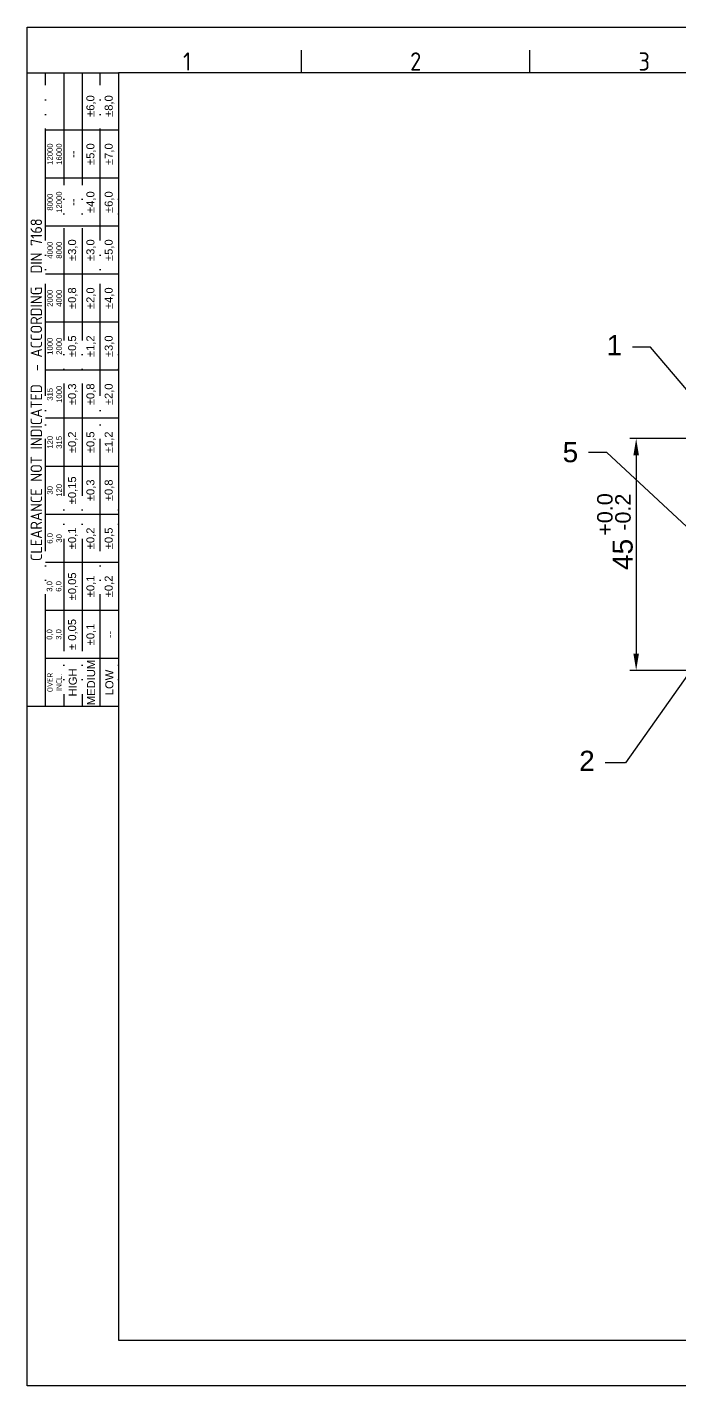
# Model space of a CAD drawing. Header units: millimetres. Extents: x 2626 to 2999, y 1108 to 1371.
# Drawn here: x 2625.9 to 2752.7, y 1107.7 to 1371.4 of the extents above; entities that cross this region are included whole.
import ezdxf
from ezdxf import colors
from ezdxf.entities.mleader import LeaderData, LeaderLine
from ezdxf.enums import TextEntityAlignment as Align
from ezdxf.math import Vec2, Vec3

# ---------------------------------------------------------------- set-up
doc = ezdxf.new("R2010")
doc.units = ezdxf.units.MM
doc.linetypes.add('ACAD_ISO05W100', pattern=[33, 24, -3, 0, -3, 0, -3])
doc.layers.add('AM_5', color=3, linetype='Continuous', lineweight=25)
doc.layers.add('AM_BOR', color=2, linetype='ACAD_ISO05W100', lineweight=35)
doc.styles.add('ACISOTS', font='isocp.shx', dxfattribs={"height": 1})
doc.styles.get("Standard").update_dxf_attribs({"font": 'arial.ttf'})
doc.dimstyles.new('ISO-25', dxfattribs={"dimtxt": 3.9, "dimasz": 3.25, "dimexe": 1.25, "dimexo": 0.625, "dimtad": 1, "dimtxsty": 'Standard', "dimcen": 2.5, "dimadec": 0, "dimazin": 0, "dimtfac": 1, "dimtmove": 0, "dimatfit": 3, "dimfxl": 1, "dimarcsym": 0})

# ---------------------------------------------------------------- blocks, each defined once
blk = doc.blocks.new('A3 ZTL')
for p, q in [((19.57, 280.82), (19.57, 9.78)), ((401.17, 280.82), (19.57, 280.82)), ((19.57, 9.78), (401.17, 9.78))]:
    blk.add_line(p, q)
at = {"layer": 'AM_BOR', "color": 135, "linetype": 'Continuous', "lineweight": 25}
for p, q in [((0, 0), (0, 290.61)), ((0, 290.61), (410.96, 290.61)), ((410.96, 0), (0, 0))]:
    blk.add_line(p, q, dxfattribs=at)
at = {"layer": 'AM_BOR', "color": 135, "lineweight": 25}
for p, q in [((58.71, 280.82), (58.71, 285.71)), ((107.63, 280.82), (107.63, 285.71)), ((3.91, 145.3), (3.91, 280.82)), ((7.83, 280.82), (7.83, 145.3)), ((11.74, 280.82), (11.74, 145.3)), ((15.66, 145.3), (15.66, 280.82)), ((19.57, 268.59), (3.91, 268.59)), ((19.57, 258.32), (3.91, 258.32)), ((19.57, 248.04), (3.91, 248.04)), ((19.57, 237.77), (3.91, 237.77)), ((19.57, 227.5), (3.91, 227.5)), ((19.57, 217.22), (3.91, 217.22)), ((19.57, 206.95), (3.91, 206.95)), ((19.57, 196.67), (3.91, 196.67)), ((19.57, 186.4), (3.91, 186.4)), ((19.57, 176.13), (3.91, 176.13)), ((19.57, 165.85), (3.91, 165.85)), ((19.57, 155.58), (3.91, 155.58))]:
    blk.add_line(p, q, dxfattribs=at)
blk.add_lwpolyline([(19.57, 145.3), (0, 145.3), (0, 280.82), (19.57, 280.82)], close=True, dxfattribs=at)
at = {"layer": 'AM_BOR', "color": 135, "lineweight": 25, "style": 'ACISOTS'}
for s, p in [('1', (34.25, 283.27)), ('2', (83.17, 283.27)), ('3', (132.09, 283.27))]:
    blk.add_text(s, height=3.91, dxfattribs=at).set_placement(p, align=Align.MIDDLE)
at = {"layer": 'AM_BOR', "color": 135, "lineweight": 25, "attachment_point": 5, "rotation": 90}
for s, insert, char_height, width in [('±6,0', (13.7, 273.73), 1.712, 10.274), ('±8,0', (17.61, 273.73), 1.712, 10.274), ('12000\\P16000', (5.87, 263.45), 1.174, 10.274), ('±5,0', (13.7, 263.45), 1.712, 10.274), ('±7,0', (17.61, 263.45), 1.712, 10.274), ('--', (9.78, 263.45), 1.712, 10.274), ('8000\\P12000', (5.87, 253.18), 1.174, 10.274), ('--', (9.78, 253.18), 1.712, 10.274), ('±4,0', (13.7, 253.18), 1.712, 10.274), ('±6,0', (17.61, 253.18), 1.712, 10.274), ('{\\Fisocp.shx|c0;CLEARANCE NOT INDICATED  - ACCORDING  DIN 7168}', (1.96, 213.06), 2.4462, 135.5186), ('4000\\P8000', (5.87, 242.91), 1.174, 10.274), ('±3,0', (9.78, 242.91), 1.712, 10.274), ('±3,0', (13.7, 242.91), 1.712, 10.274), ('±5,0', (17.61, 242.91), 1.712, 10.274), ('2000\\P4000', (5.87, 232.63), 1.174, 10.274), ('±0,8', (9.78, 232.63), 1.712, 10.274), ('±2,0', (13.7, 232.63), 1.712, 10.274), ('±4,0', (17.61, 232.63), 1.712, 10.274), ('1000\\P2000', (5.87, 222.36), 1.174, 10.274), ('±0,5', (9.78, 222.36), 1.712, 10.274), ('±1,2', (13.7, 222.36), 1.712, 10.274), ('±3,0', (17.61, 222.36), 1.712, 10.274), ('315\\P1000', (5.87, 212.08), 1.174, 10.274), ('±0,3', (9.78, 212.08), 1.712, 10.274), ('±0,8', (13.7, 212.08), 1.712, 10.274), ('±2,0', (17.61, 212.08), 1.712, 10.274), ('±0,2', (9.78, 201.81), 1.712, 10.274), ('±0,5', (13.7, 201.81), 1.712, 10.274), ('±1,2', (17.61, 201.81), 1.712, 10.274), ('120\\P315', (5.87, 201.81), 1.174, 10.274), ('30\\P120', (5.87, 191.54), 1.174, 10.274), ('±0,15', (9.78, 191.54), 1.712, 10.274), ('±0,3', (13.7, 191.54), 1.712, 10.274), ('±0,8', (17.61, 191.54), 1.712, 10.274), ('±0,1', (9.78, 181.26), 1.712, 10.274), ('±0,2', (13.7, 181.26), 1.712, 10.274), ('±0,5', (17.61, 181.26), 1.712, 10.274), ('6,0\\P30', (5.87, 181.26), 1.174, 10.274), ('3,0\\P6,0', (5.87, 170.99), 1.174, 10.274), ('±0,05', (9.78, 170.99), 1.712, 10.274), ('±0,1', (13.7, 170.99), 1.712, 10.274), ('±0,2', (17.61, 170.99), 1.712, 10.274), ('± 0,05', (9.78, 160.71), 1.712, 10.274), ('\\pt4.69206;±0,1', (13.7, 160.71), 1.7123, 10.274), ('0,0\\P3,0', (5.87, 160.71), 1.174, 10.274), ('--', (17.61, 160.71), 1.712, 10.274), ('MEDIUM', (13.7, 150.44), 1.712, 10.274), ('{\\Fisocp.shx|c0;OVER\\PINCL.}', (5.87, 150.44), 1.1742, 10.274), ('HIGH', (9.78, 150.44), 1.712, 10.274), ('LOW', (17.61, 150.44), 1.712, 10.274)]:
    blk.add_mtext(s, dxfattribs=dict(at, insert=insert, char_height=char_height, width=width))
blk = doc.blocks.new('*D89')
at = {"layer": 'AM_5', "color": 0, "lineweight": -2}
for p, q in [((2767.43, 1291.57), (2742.95, 1291.57)), ((2744.2, 1288.32), (2744.2, 1249.82)), ((2755.53, 1246.57), (2742.95, 1246.57))]:
    blk.add_line(p, q, dxfattribs=at)
at = {"layer": 'AM_5', "color": 0}
for points in [[(2743.66, 1288.32), (2744.74, 1288.32), (2744.2, 1291.57)], [(2743.66, 1249.82), (2744.74, 1249.82), (2744.2, 1246.57)]]:
    blk.add_solid(points, dxfattribs=at)
at = {"layer": 'Defpoints', "color": 0}
for p in [(2768.05, 1291.57), (2744.2, 1246.57), (2756.15, 1246.57)]:
    blk.add_point(p, dxfattribs=at)
at = {"layer": 'AM_5', "color": 0, "insert": (2741.59, 1269.07), "char_height": 3.9, "attachment_point": 5, "rotation": 90}
blk.add_mtext('45', dxfattribs=at)

msp = doc.modelspace()

# ---------------------------------------------------------------- block references
at = {"linetype": 'ByBlock', "lineweight": 0, "xscale": 0.9075000000000002, "yscale": 0.9075000000000002, "zscale": 0.9075000000000002}
msp.add_blockref('A3 ZTL', (2625.9, 1107.689), dxfattribs=at)

# ---------------------------------------------------------------- texts
at = {"layer": 'AM_5', "char_height": 3, "attachment_point": 1, "rotation": 90}
for s, insert in [('+0.0', (2736.616, 1272.68)), ('-0.2', (2740.133, 1273.658))]:
    msp.add_mtext_dynamic_manual_height_columns(s, width=18.23779, gutter_width=12.5, heights=[0], dxfattribs=dict(at, insert=insert))

# ---------------------------------------------------------------- dimensions: what is measured, and where the dimension line sits
at = {"layer": 'AM_5'}
dim = msp.add_linear_dim(base=(2744.203, 1246.57), p1=(2768.052, 1291.57), p2=(2756.152, 1246.57), angle=90, dimstyle='ISO-25', dxfattribs=at)
dim.commit()
dim.dimension.update_dxf_attribs({"geometry": '*D89', "text_midpoint": (2741.595, 1269.07)})

# ---------------------------------------------------------------- leaders
ml = msp.add_multileader_mtext('Standard', dxfattribs=at)
ml.set_content('1', color=256)
ml.set_leader_properties()
ml.build(insert=Vec2(0, 0))
ml.multileader.update_dxf_attribs({"arrow_head_size": 3.25})
ctx = ml.context
ctx.base_point, ctx.char_height, ctx.arrow_head_size, ctx.plane_origin = Vec3(2738.044, 1309.305), 3.9, 3.25, Vec3(2769.199, 1283.137)
ctx.text_align_type = 2
notes = []
notes.append((ctx, [(0, (1, 1, 0), (2746.953, 1309.305), (-1, 0), 3.472, [(0, [(2769.199, 1283.137)], 0, [])])]))
ctx.mtext.insert, ctx.mtext.alignment, ctx.mtext.flow_direction = Vec3(2741.481, 1311.645), 3, 5
ml = msp.add_multileader_mtext('Standard', dxfattribs=at)
ml.set_content('5', color=256)
ml.set_leader_properties()
ml.build(insert=Vec2(0, 0))
ml.multileader.update_dxf_attribs({"arrow_head_size": 3.25})
ctx = ml.context
ctx.base_point, ctx.char_height, ctx.arrow_head_size, ctx.plane_origin = Vec3(2728.359, 1288.885), 3.9, 3.25, Vec3(2762.655, 1266.391)
ctx.text_align_type = 2
notes.append((ctx, [(0, (1, 1, 0), (2738.518, 1288.885), (-1, 0), 3.573, [(0, [(2762.655, 1266.391)], 0, [])])]))
ctx.mtext.insert, ctx.mtext.alignment, ctx.mtext.flow_direction = Vec3(2732.945, 1290.868), 3, 5
ml = msp.add_multileader_mtext('Standard', dxfattribs=at)
ml.set_content('2', color=256)
ml.set_leader_properties()
ml.build(insert=Vec2(0, 0))
ml.multileader.update_dxf_attribs({"arrow_head_size": 3.25})
ctx = ml.context
ctx.base_point, ctx.char_height, ctx.arrow_head_size, ctx.plane_origin = Vec3(2731.573, 1228.623), 3.9, 3.25, Vec3(2757.177, 1249.865)
ctx.text_align_type = 2
notes.append((ctx, [(0, (1, 1, 0), (2742.156, 1228.623), (-1, 0), 4, [(0, [(2757.177, 1249.865)], 0, [])])]))
ctx.mtext.insert, ctx.mtext.alignment, ctx.mtext.flow_direction = Vec3(2736.156, 1230.963), 3, 5
for ctx, leaders in notes:
    for number, flags, end, landing, length, lines in leaders:
        leader = LeaderData()
        leader.index, (leader.has_last_leader_line, leader.has_dogleg_vector, leader.attachment_direction) = number, flags
        leader.last_leader_point, leader.dogleg_vector, leader.dogleg_length = Vec3(end), Vec3(landing), length
        for number, points, colour, breaks in lines:
            line = LeaderLine()
            line.index, line.vertices, line.color, line.breaks = number, Vec3.list(points), colors.encode_raw_color(colour), breaks
            leader.lines.append(line)
        ctx.leaders.append(leader)

doc.saveas('drawing.dxf')
